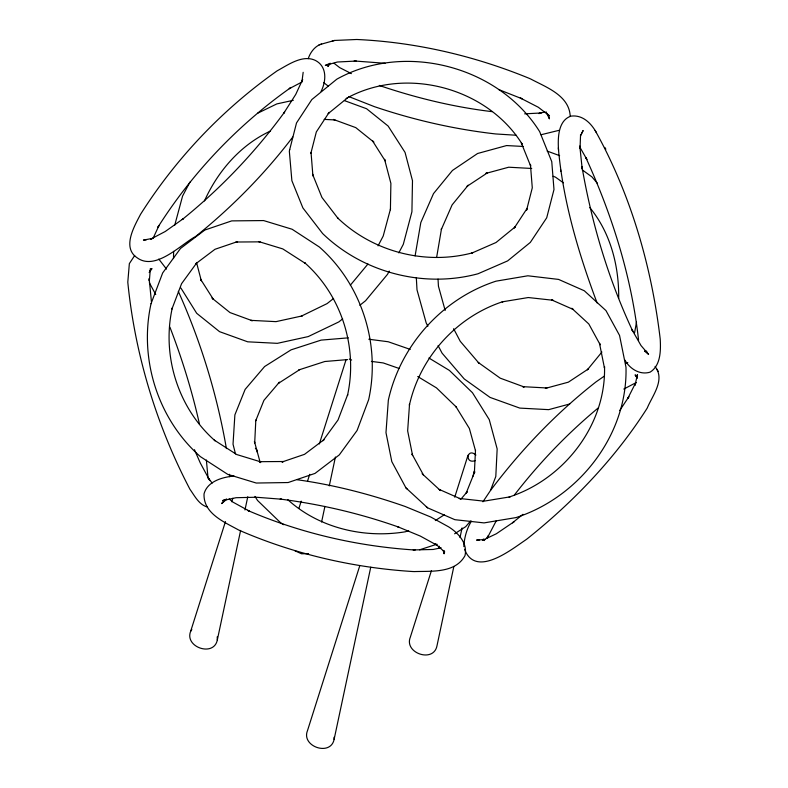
<?xml version="1.0" encoding="UTF-8"?>
<svg xmlns="http://www.w3.org/2000/svg" width="788" height="788" viewBox="0 0 788 788"><rect width="100%" height="100%" fill="white"/><g stroke="black" fill="none" stroke-linecap="round" stroke-linejoin="round"><path stroke-width="1.18" d="M463.827 546.596C464.299 537.692 466.752 528.778 471.431 521.134M173.498 258.562L173.626 251.382M390.405 209.795L390.887 183.368L384.564 159.324L385.184 160.841L372.566 140.953L373.847 142.136L355.762 127.617L333.442 119.441L334.959 119.934L324.163 119.382M558.554 150.193C557.766 138.924 557.746 120.525 570.955 116.132C582.549 114.555 591.167 123.214 596.368 132.591M580.569 134.393L580.047 148.351L579.801 145.997L582.174 168.662L581.977 166.78C591.778 223.536 608.444 279.336 632.922 331.531L631.966 329.699L641.028 345.577L648.583 354.373L645.077 351.507M475.489 450.322L474.346 473.48L474.75 471.756L466.151 493.15L467.205 491.781L460.98 499.09M150.37 268.491L149.336 281.04L149.178 278.607L151.424 301.715M303.163 72.309L301.912 81.982L302.641 79.509L295.746 94.412L283.69 113.314L284.665 111.926C255.42 152.074 220.857 188.362 182.195 219.556L183.535 218.512L165.214 231.514L150.636 239.168L152.261 238.597M415.089 255.913L420.822 222.541L433.499 193.612L452.44 170.464L477.597 153.493L506.585 145.563L523.449 146.469M436.759 256.661L441.556 228.481L441.329 229.485L452.115 204.89L468.21 185.21L467.107 186.283L487.289 172.936L485.713 173.449L508.703 167.214L531.733 168.465M636.517 322.184L634.576 332.772M225.457 521.577L190.686 631.227C184.146 647.115 213.834 657.359 217.311 639.994L240.616 530.432M244.969 509.964L247.787 496.726M321.593 522.02L324.922 506.379M329.276 485.91L335.422 457.01M359.653 566.129L307.497 730.614C300.947 746.492 330.635 756.736 334.112 739.371L370.744 567.212M453.858 566.464L436.956 645.924C433.479 663.289 403.791 653.045 410.331 637.167L431.42 570.67M460.005 537.574L462.054 527.94M473.066 476.169L474.09 471.352M308.226 58.696C310.226 52.491 315.052 45.783 321.642 44.059M487.22 538.421L487.742 536.047L487.033 538.46L496.292 520.73M310.817 153.463L311.043 152.498L312.915 175.931L312.59 174.325L321.947 197.463L338.151 218.562L337.461 217.754C372.665 251.786 425.451 265.517 472.751 252.761L471.726 253.135L496.026 242.507L515.313 226.786L514.239 228.028L527.093 208.406L526.601 210.101L532.284 187.83L530.423 164.416L530.649 166.032L521.301 142.923L522.129 144.056C486.58 87.104 404.835 65.778 346.129 98.52M310.935 153.049L316.323 131.951L329.177 112.339L328.172 113.639L347.429 97.939M174.739 225.201L182.58 196.054L189.908 182.117M390.562 208.692L383.204 236.055L378.063 245.846M475.913 455.05C466.86 447.023 464.565 464.516 475.223 460.606M255.607 420.792L255.824 420.043L254.682 443.191L254.435 441.516L260.227 462.645M231.751 501.749L232.854 498.252M298.987 508.142L301.203 501.138M307.487 481.31L309.714 474.317M319.327 443.979L345.962 359.998M438.443 548.507L439.182 546.173M454.725 497.179L468.033 455.188M255.765 420.664L263.931 400.343L279.415 382.17L278.391 383.362L299.834 369.552M490.481 490.431L495.8 476.513L497.159 448.924L489.249 419.61L472.465 392.719L449.406 370.419L428.879 357.998M153.128 238.193L159.018 225.457L157.846 227.328C192.41 172.69 238.153 124.671 291.018 87.448L289.206 88.719L301.666 82.169M321.08 91.428C326.232 81.174 327.306 66.763 315.643 60.558C302.809 54.116 287.984 64.951 277.199 70.802C222.955 109 176.01 158.27 140.54 214.336C134.423 226.126 121.667 247.629 137.24 257.863C155.591 271.19 181.053 244.319 195.444 236.587L196.783 235.543C232.49 206.633 265.014 173.616 292.801 136.994M580.569 135.93L583.13 130.512L581.869 133.014M328.714 64.843L327.857 66.487L329.975 63.867M204.486 200.901C217.774 171.213 240.636 144.765 270.471 131.044M389.242 271.062L387.558 274.273L365.563 300.74L359.84 305.281M398.807 252.869L403.308 244.31L411.917 211.785L412.488 180.698L405.052 152.419L388.12 126.041L366.568 108.724L344.386 100.598M224.491 499.976L221.625 503.581L226.609 499.356M482.936 501.789L490.441 490.56C520.809 450.076 556.101 413.139 595.984 381.914L604.357 376.083M619.624 410.656L628.893 396.699L627.76 398.492L635.699 382.761L635.069 385.204L637.413 374.527L637.453 376.349M190.686 631.227L191.839 629.533M134.669 255.539L129.35 263.625L127.794 282.163C134.886 354.127 156.448 425.313 189.987 489.358C194.754 495.997 198.842 504.556 207.293 507.019M149.168 272.53L151.956 268.58L150.006 270.609M514.357 495.051C539.012 463.167 567.094 433.774 598.131 408.036M601.914 352.049L587.355 369.838L588.528 368.833L568.355 382.17L545.355 388.395L546.961 387.972L522.71 386.662L524.207 386.977L500.193 378.151L478.217 362.431L478.917 363.14L460.251 341.312L453.622 328.714M350.345 285.197L367.957 264M470.515 521.026L465.728 526.65L454.607 533.801M522.937 514.318L512.515 522.818L513.993 521.774L496.361 533.752L482.68 540.273L485.181 539.485L476.573 540.095L479.36 540.026M333.59 298.455L327.079 303.616L301.272 316.165L302.247 315.899L276.007 321.642L250.781 320.352L252.318 320.755L229.988 312.57L211.893 298.041M342.662 318.884L338.84 321.908L308.226 336.584L277.356 343.341L247.688 341.815L219.547 331.659L197.995 314.353L196.655 313.24L180.925 288.073M623.791 389.065L636.231 382.544M435.321 520.572L444.501 514.663M330.241 63.237L325.326 65.394L337.372 62.016L356.196 61.05L354.167 60.962L385.056 63.286M226.668 499.09L222.531 500.616L236.075 497.711L256.189 497.238L281.513 499.208L280.183 499.08C320.618 504.221 360.5 513.569 398.935 527.192L397.585 526.68L420.339 536.096L437.113 545.306L435.242 543.74M257.637 113.236L276.834 103.908L293.294 100.303M625.682 363.514L627.77 362.51M298.622 369.986L324.804 361.505L347.646 359.594M408.667 530.698L405.259 531.801C363.987 538.598 318.884 528.058 287.679 499.572M419.59 549.817L436.966 544.183M332.191 41.124L334.555 40.454L356.777 39.489C415.828 42.168 474.366 55.859 529.014 78.258L530.757 79.027C546.054 87.192 568.897 95.309 570.187 115.777M319.032 44.808L334.555 40.454M544.705 111.916L538.795 113.57L541.169 112.98L524.66 113.846M558.919 130.365L541.031 134.748M569.704 403.978L548.684 409.652L519.794 408.095L490.057 397.408L464.211 378.92L442.068 353.142L438.098 345.607M234.066 476.05C222.669 477.055 207.343 481.241 204.033 493.879C203.215 513.549 224.413 522.089 238.675 530.019L240.517 530.826C294.801 554.23 353.388 567.754 412.36 571.507L414.281 571.586C431.42 570.975 455.218 573.487 464.999 555.658C467.855 543.247 458.311 532.934 448.608 526.837L430.711 516.997L405.071 506.448C370.045 494.194 333.905 484.847 297.125 479.734M441.113 547.778L433.233 549.463L413.168 549.945L415.089 550.024C357.624 546.37 300.524 533.19 247.609 510.378L249.451 511.185L232.716 501.995L229.219 498.952M153.069 238.311L143.436 240.074L146.194 239.916M308.591 553.649L301.528 553.777L294.86 550.743M348.345 337.845L321.12 340.111L291.048 349.862L264.601 366.548L245.137 389.39L234.883 414.882L233.031 444.176L235.484 453.927M644.998 351.448L646.879 351.418L644.771 350.995M516.16 135.24L495.77 133.96C454.44 129.281 413.69 119.963 374.31 106.616L348.788 96.579M368.814 339.234L388.218 341.756L410.243 349.409M371.394 361.396L383.214 362.933L399.033 368.429M492.136 111.65C454.479 107.168 417.413 98.244 381.481 86.197M351.615 360.037L349.389 359.032M547.177 151.079L559.618 155.65M553.137 176.276L555.422 177.113L563.4 182.826M498.853 89.625L522.03 98.756L520.287 97.988L538.342 107.276L549.472 115.856L547.493 114.083M379.304 85.409L381.569 86.296M405.968 487.92L427.579 507.817L454.853 519.686L484.049 522.897L515.953 517.598C579.259 497.198 627.839 434.641 625.987 367.267L619.545 335.412L605.982 310.61L584.312 290.772L558.594 279.415L527.852 275.79L496.007 281.168C442.413 298.534 400.462 345.243 388.336 400.196L385.982 432.632L391.813 461.64L405.968 487.92L407.248 489.102M351.389 73.639L339.677 67.62L334.092 63.316M417.719 376.536L436.483 387.883L456.567 407.298L455.779 406.391L469.372 428.475L475.499 450.805M283.769 524.71L280.686 522.838L257.587 500.508L254.948 496.41M582.184 169.834L591.906 176.876L597.471 183.387M323.789 82.681L328.369 86.217M212.652 298.672L213.243 299.164L200.625 279.297L201.324 280.774L196.517 262.473M436.099 544.488L444.688 551.955L443.683 550.467M637.502 378.033L635.108 374.832L637 377.866M423.008 474.524L440.453 490.589L439.172 489.407L460.744 498.932L459.197 498.44L483.97 501.158L510.122 496.844L509.048 497.041C563.981 479.34 606.139 425.067 604.524 366.607L604.445 367.976L599.501 343.332L600.19 344.78L588.813 323.976L571.753 308.275L573.093 309.389L551.501 299.854L553.077 300.267L528.275 297.539L502.094 301.863L503.138 301.577C456.469 316.697 419.945 357.368 409.396 405.209L409.533 404.185L407.652 430.878L412.607 455.553L412.006 454.065L423.392 474.878L422.112 473.696M426.298 506.635L427.579 507.817M255.401 448.293L256.898 450.086L257.262 452.174M624.854 360.017C629.75 368.823 639.955 375.324 650.11 372.143C660.896 365.465 660.817 350.207 660.216 339.067C651.637 266.59 630.774 194.311 595.127 130.434M589.808 207.618C610.572 232.785 619.112 266.226 618.688 298.465M158.792 259.075L166.514 269.102M212.159 483.074L208.584 478.424L209.785 480.532L200.31 463.019L194.449 449.672M656.719 369.05C663.989 381.638 651.834 396.797 647.273 407.987L646.14 409.79C614.246 459.384 572.768 502.547 526.719 539.189L525.241 540.223C511.215 549.64 475.489 578.313 464.526 549.246M655.094 366.42L658.187 371.394M483.33 538.972L484.256 540.558M604.829 147.425L605.864 149.218M579.663 146.814L586.902 159.481L585.868 157.689C612.227 215.4 631.661 277.061 638.575 340.268M149.346 282.744L155.738 294.535M427.904 326.232L426.209 323.001L417 289.836L416.32 277.721M546.074 111.827L549.413 118.86L548.615 116.191M178.295 291.333C200.782 341.44 217.055 394.483 226.412 448.599M597.068 302.907C578.392 252.978 562.977 201.147 558.318 147.849M169.912 327.158C182.097 358.747 192.124 391.212 199.512 424.259M445.161 310.442L438.433 286.192L438.029 279.1M443.289 550.782L444.087 553.797L443.94 551.009M206.367 460.025L208.071 478.385M560.583 169.518L560.78 171.4M229.406 474.297L229.613 476.701M334.053 737.273L334.112 739.371M217.222 636.842L217.311 639.994M151.03 303.715C138.816 358.875 157.886 419.285 200.428 456.666L227.722 474.346L256.248 483.034L288.132 482.542L315.023 473.401L339.293 454.893L357.092 430.475L368.646 399.693C380.84 344.622 361.8 284.301 319.317 246.979L292.112 229.249L263.616 220.571L231.731 220.886L204.841 230.037L180.491 248.476L162.673 272.934L151.03 303.715M172.237 308.098C161.629 355.959 178.177 408.381 215.094 440.807L214.287 440.128L236.755 454.548L260.956 461.926L259.41 461.689L283.542 461.512L281.956 462.024L304.523 454.341L323.986 439.694L322.893 440.748L338.032 419.984L347.675 394.611L347.469 395.556C358.087 347.606 341.509 295.096 304.523 262.601L305.281 263.35L282.784 248.909L258.562 241.532L260.089 241.847L235.947 242.024L237.552 241.611L214.996 249.284L195.542 263.921L196.685 262.936L181.575 283.68L171.942 309.014L172.237 308.098M289.738 149.484L289.334 151.197L291.875 180.698L302.887 207.914L322.637 233.543C363.081 272.638 423.708 288.408 478.03 273.761L507.639 260.897L530.324 242.409L546.705 217.803L553.984 189.553L551.758 161.638L539.672 131.655C498.706 66.025 404.49 41.439 336.84 79.164L311.841 99.554L296.515 122.938L289.738 149.484"/></g></svg>
